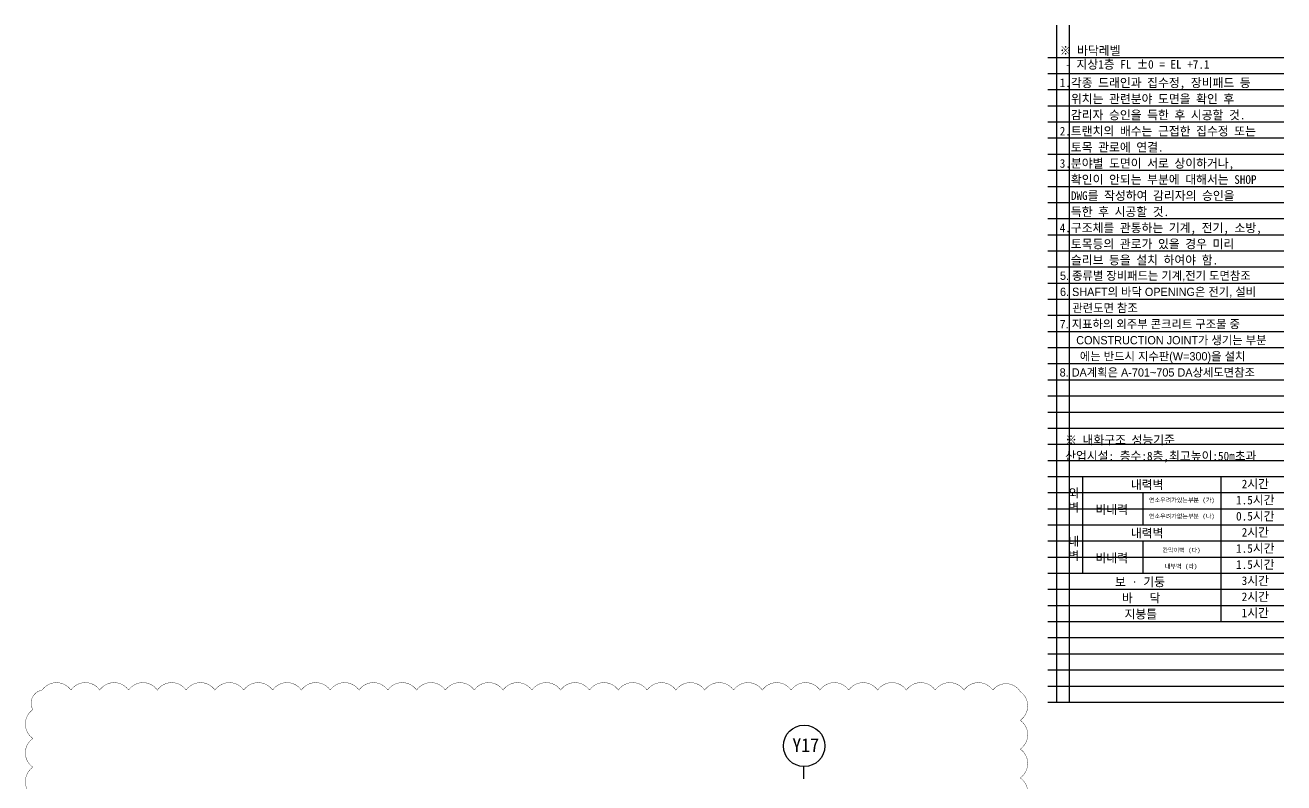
# Model space of a CAD drawing. Header units: inches. Extents: x 158004 to 351834, y 1422 to 34314.
# Drawn here: x 229190 to 251034, y 17512 to 30674 of the extents above; entities that cross this region are included whole.
import ezdxf
from ezdxf.enums import TextEntityAlignment as Align

# ---------------------------------------------------------------- set-up
doc = ezdxf.new("R2010")
doc.units = ezdxf.units.IN
doc.header["$LTSCALE"] = 2
doc.header["$MEASUREMENT"] = 0
doc.layers.get('0').update_dxf_attribs({"linetype": 'CONTINUOUS'})
for name, color, linetype, lineweight in [('A-AXIS-BUBL', 7, 'CONTINUOUS', 25), ('A-MKXX-NAME', 3, 'CONTINUOUS', 25), ('A-XXXX-TXT1', 3, 'CONTINUOUS', 25), ('A-XXXX-TXT2', 3, 'CONTINUOUS', 25), ('REV-202205', 20, 'CONTINUOUS', 25)]:
    doc.layers.add(name, color=color, linetype=linetype, lineweight=lineweight)
doc.layers.add('A-XXXX-NPLT', color=144, linetype='CONTINUOUS', plot=False)
doc.layers.add('T', color=3, linetype='CONTINUOUS')
doc.styles.add('돋움체', font='')
doc.styles.add('돋음', font='')
doc.styles.add('맑은 고딕', font='malgun.ttf')
doc.styles.get('돋움체').set_extended_font_data('DotumChe')
doc.styles.get('돋음').set_extended_font_data('Dotum')

# ---------------------------------------------------------------- blocks, each defined once
blk = doc.blocks.new('NOTE')
at = {"layer": 'A-XXXX-NPLT'}
for p, q in [((1010659.8, 179732.7), (1010659.8, 175812.7)), ((1010734.1, 175812.7), (1010734.1, 179732.7)), ((1010609.8, 179546.1), (1011974.8, 179546.1)), ((1010609.8, 179452.7), (1011974.8, 179452.7)), ((1010609.8, 179359.4), (1011974.8, 179359.4)), ((1010609.8, 179266.1), (1011974.8, 179266.1)), ((1010609.8, 179172.7), (1011974.8, 179172.7)), ((1010609.8, 179079.4), (1011974.8, 179079.4)), ((1010609.8, 178986.1), (1011974.8, 178986.1)), ((1010609.8, 178892.7), (1011974.8, 178892.7)), ((1010609.8, 178799.4), (1011974.8, 178799.4)), ((1010609.8, 178706.1), (1011974.8, 178706.1)), ((1010609.8, 178612.7), (1011974.8, 178612.7)), ((1010609.8, 178519.4), (1011974.8, 178519.4)), ((1010609.8, 178426.1), (1011974.8, 178426.1)), ((1010609.8, 178332.7), (1011974.8, 178332.7)), ((1010609.8, 178239.4), (1011974.8, 178239.4)), ((1010609.8, 178146.1), (1011974.8, 178146.1)), ((1010609.8, 178052.7), (1011974.8, 178052.7)), ((1010609.8, 177959.4), (1011974.8, 177959.4)), ((1010609.8, 177866.1), (1011974.8, 177866.1)), ((1010609.8, 177772.7), (1011974.8, 177772.7)), ((1010609.8, 177679.4), (1011974.8, 177679.4)), ((1010609.8, 177586.1), (1011974.8, 177586.1)), ((1010609.8, 177492.7), (1011974.8, 177492.7)), ((1010609.8, 177399.4), (1011974.8, 177399.4)), ((1010609.8, 177306.1), (1011974.8, 177306.1)), ((1010609.8, 177212.7), (1011974.8, 177212.7)), ((1010609.8, 177119.4), (1011974.8, 177119.4)), ((1010609.8, 177026.1), (1011974.8, 177026.1)), ((1010609.8, 176932.7), (1011974.8, 176932.7)), ((1010609.8, 176839.4), (1011974.8, 176839.4)), ((1010609.8, 176746.1), (1011974.8, 176746.1)), ((1010609.8, 176652.7), (1011974.8, 176652.7)), ((1010609.8, 176559.4), (1011974.8, 176559.4)), ((1010609.8, 176466.1), (1011974.8, 176466.1)), ((1010609.8, 176372.7), (1011974.8, 176372.7)), ((1010609.8, 176279.4), (1011974.8, 176279.4)), ((1010609.8, 176186.1), (1011974.8, 176186.1)), ((1010609.8, 176092.7), (1011974.8, 176092.7)), ((1010609.8, 175999.4), (1011974.8, 175999.4)), ((1010609.8, 175906.1), (1011974.8, 175906.1)), ((1010609.8, 175812.7), (1011974.8, 175812.7))]:
    blk.add_line(p, q, dxfattribs=at)
blk = doc.blocks.new('A$C36533B92')
at = {"layer": 'A-AXIS-BUBL', "ltscale": 0.2}
blk.add_line((0, -210), (0, 0), dxfattribs=at)
blk.add_circle((4, 360), 360, dxfattribs=at)

msp = doc.modelspace()

# ---------------------------------------------------------------- linework, layer by layer
for points in [[(247239, 22833.5), (251034, 22833.5)], [(247539, 22833.5), (247539, 21153.5)], [(249939, 22833.5), (249939, 20313.5)], [(247539, 22553.5), (251034, 22553.5)], [(248589, 22553.5), (248589, 21993.5)], [(248589, 22273.5), (251034, 22273.5)], [(247239, 21993.5), (251034, 21993.5)], [(247539, 21713.5), (251034, 21713.5)], [(248589, 21713.5), (248589, 21153.5)], [(248589, 21433.5), (251034, 21433.5)], [(247239, 21153.5), (251034, 21153.5)], [(247239, 20873.5), (251034, 20873.5)], [(247239, 20593.5), (251034, 20593.5)], [(247239, 20313.5), (251034, 20313.5)]]:
    msp.add_lwpolyline(points)
at = {"layer": 'REV-202205', "const_width": 6}
msp.add_lwpolyline([(246459, 17098.1, 0.5205671), (246459, 17598.1, 0.5205671), (246459, 18098.1, 0.5205671), (246459, 18598.1, 0.5205671), (246459, 19098.1, 0.5205671), (245983.6, 19122.6, 0.5205671), (245483.6, 19122.6, 0.5205671), (244983.6, 19122.6, 0.5205671), (244483.6, 19122.6, 0.5205671), (243983.6, 19122.6, 0.5205671), (243483.6, 19122.6, 0.5205671), (242983.6, 19122.6, 0.5205671), (242483.6, 19122.6, 0.5205671), (241983.6, 19122.6, 0.5205671), (241483.6, 19122.6, 0.5205671), (240983.6, 19122.6, 0.5205671), (240483.6, 19122.6, 0.5205671), (239983.6, 19122.6, 0.5205671), (239483.6, 19122.6, 0.5205671), (238983.6, 19122.6, 0.5205671), (238483.6, 19122.6, 0.5205671), (237983.6, 19122.6, 0.5205671), (237483.6, 19122.6, 0.5205671), (236983.6, 19122.6, 0.5205671), (236483.6, 19122.6, 0.5205671), (235983.6, 19122.6, 0.5205671), (235483.6, 19122.6, 0.5205671), (234983.6, 19122.6, 0.5205671), (234483.6, 19122.6, 0.5205671), (233983.6, 19122.6, 0.5205671), (233483.6, 19122.6, 0.5205671), (232983.6, 19122.6, 0.5205671), (232483.6, 19122.6, 0.5205671), (231983.6, 19122.6, 0.5205671), (231483.6, 19122.6, 0.5205671), (230983.6, 19122.6, 0.5205671), (230483.6, 19122.6, 0.5205671), (229983.6, 19122.6, 0.5205671), (229483.6, 19122.6, 0.5205671), (229323.1, 18783.2, 0.5205671), (229323.1, 18283.2, 0.5205671), (229323.1, 17783.2, 0.5205671), (229323.1, 17283.2, 0.5205671)], format="xyb", dxfattribs=at)

# ---------------------------------------------------------------- block references
msp.add_blockref('A$C36533B92', (242705.2, 17794.1))
at = {"layer": 'A-XXXX-TXT1', "xscale": 3, "yscale": 3, "zscale": 3}
msp.add_blockref('NOTE', (-2784890.4, -508524.7), dxfattribs=at)

# ---------------------------------------------------------------- texts
at = {"layer": 'A-MKXX-NAME', "style": '돋움체'}
for s, p in [('※ 바닥레벨', (247144.7, 30156.8)), (' - 지상1층 FL ±0 = EL +7.1', (247144.7, 29916.8))]:
    msp.add_text(s, height=150, dxfattribs=at).set_placement(p)
at = {"layer": 'A-XXXX-TXT2', "style": '돋움체'}
for s, p in [('1.각종 드래인과 집수정, 장비패드 등', (247144.7, 29671.8)), ('  위치는 관련분야 도면을 확인 후', (247144.7, 29391.8)), ('  감리자 승인을 득한 후 시공할 것.', (247144.7, 29111.8)), ('2.트랜치의 배수는 근접한 집수정 또는', (247144.7, 28831.8)), ('  토목 관로에 연결.', (247144.7, 28551.8)), ('3.분야별 도면이 서로 상이하거나, ', (247144.7, 28271.8)), ('  확인이 안되는 부분에 대해서는 SHOP', (247144.7, 27991.8)), ('  DWG를 작성하여 감리자의 승인을', (247144.7, 27711.8)), ('  득한 후 시공할 것.', (247144.7, 27431.8)), ('4.구조체를 관통하는 기계, 전기, 소방,', (247144.7, 27151.8)), ('  토목등의 관로가 있을 경우 미리', (247144.7, 26871.8)), ('  슬리브 등을 설치 하여야 함.', (247144.7, 26591.8)), ('※ 내화구조 성능기준', (247239, 23468.5)), ('산업시설: 층수:8층,최고높이:50m초과', (247239, 23188.5))]:
    msp.add_text(s, height=150, dxfattribs=at).set_placement(p, align=Align.MIDDLE_LEFT)
for s, height, p in [('내력벽', 150, (248662, 22688.5)), ('2시간', 150, (250539, 22703.5)), ('1.5시간', 150, (250539, 22423.5)), ('비내력', 150, (248047, 22258.5)), ('연소우려가있는부분 (가)', 75, (249264.6, 22423.5)), ('연소우려가없는부분 (나)', 75, (249264.6, 22143.5)), ('0.5시간', 150, (250539, 22143.5)), ('내력벽', 150, (248662, 21848.5)), ('2시간', 150, (250539, 21863.5)), ('1.5시간', 150, (250539, 21583.5)), ('비내력', 150, (248047, 21418.5)), ('간막이벽 (다)', 75, (249258.8, 21553.5)), ('내부벽 (라)', 75, (249251.6, 21273.5)), ('1.5시간', 150, (250539, 21303.5)), ('보 · 기둥', 150, (248538.9, 21001)), ('3시간', 150, (250539, 21023.5)), ('바   닥', 150, (248557.9, 20721)), ('2시간', 150, (250539, 20743.5)), ('지붕틀', 150, (248552.2, 20441)), ('1시간', 150, (250539, 20463.5))]:
    msp.add_text(s, height=height, dxfattribs=at).set_placement(p, align=Align.MIDDLE_CENTER)
at = {"layer": 'A-XXXX-TXT2', "ltscale": 0.2, "style": '돋움체'}
msp.add_text('Y17', height=240, dxfattribs=at).set_placement((242735.9, 18167.3), align=Align.MIDDLE)
at = {"layer": 'A-XXXX-TXT2', "char_height": 150, "attachment_point": 5, "style": '맑은 고딕'}
for s, width, insert in [('{\\fDotumChe|b0|i0|c129|p49;외\\P벽}', 996.018, (247388.7, 22410.9)), ('{\\fDotumChe|b0|i0|c129|p49;내\\P벽}', 1000, (247389, 21570.9))]:
    msp.add_mtext_dynamic_manual_height_columns(s, width=width, gutter_width=5000, heights=[0], dxfattribs=dict(at, insert=insert))
at = {"layer": 'T', "style": '돋음'}
for s, p in [('5. 종류별 장비패드는 기계,전기 도면참조', (247149, 26248.8)), ('6. SHAFT의 바닥 OPENING은 전기, 설비', (247149, 25968.8)), ('   관련도면 참조', (247205.9, 25688.8)), ('7. 지표하의 외주부 콘크리트 구조물 중 ', (247143.1, 25408.8)), ('    CONSTRUCTION JOINT가 생기는 부분', (247221.7, 25128.8)), ('에는 반드시 지수판(W=300)을 설치', (247494.3, 24848.8)), ('8. DA계획은 A-701~705 DA상세도면참조 ', (247143.1, 24568.8))]:
    msp.add_text(s, height=144, dxfattribs=at).set_placement(p)

doc.saveas('drawing.dxf')
